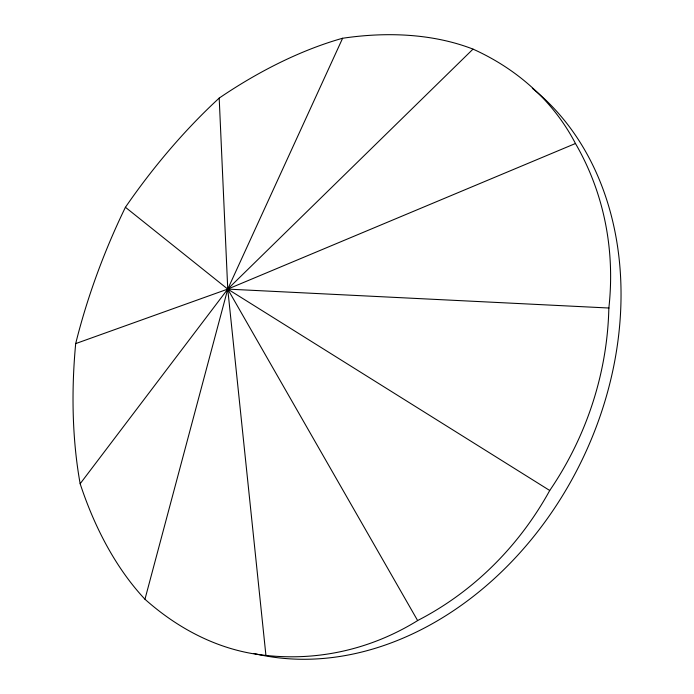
<?xml version="1.0" encoding="UTF-8"?>
<svg xmlns="http://www.w3.org/2000/svg" width="694" height="694" viewBox="0 0 694 694"><rect width="100%" height="100%" fill="white"/><g stroke="black" fill="none" stroke-linecap="round" stroke-linejoin="round"><path stroke-width="1.04" d="M417.649 620.575A324.566 276.446 82.1 0 1 265.932 655.422A322.849 236.203 83.1 0 1 144.959 599.243L227.745 289.103L342.61 38.265A321.626 209.024 -34.2 0 1 473.022 49.109A323.534 252.521 -29 0 1 575.465 143.502A325 288.513 -31.9 0 1 608.855 308.015M144.959 599.243A320.854 192.949 -89.8 0 1 80.157 483.735L227.745 289.103L472.996 49.135M575.43 143.519L227.745 289.103L75.689 343.608A319.188 158.327 -79.5 0 0 80.157 483.735M608.803 308.015L227.745 289.103L125.432 207.272A318.312 145.081 -55.1 0 1 219.191 98.088A319.804 169.891 -43.6 0 1 342.628 38.239M549.7 490.476L227.745 289.103L219.191 98.106M265.923 655.37L227.745 289.103L417.623 620.54A325.347 302.272 -85.1 0 0 549.735 490.493A325.486 306.713 -53 0 0 608.846 308.015M75.681 343.617A318.078 140.891 -67.5 0 1 125.423 207.263M532.341 88.329A319.925 253.076 -63.6 0 1 580.644 462.855A319.925 253.076 -63.6 0 1 254.039 653.496"/></g></svg>
